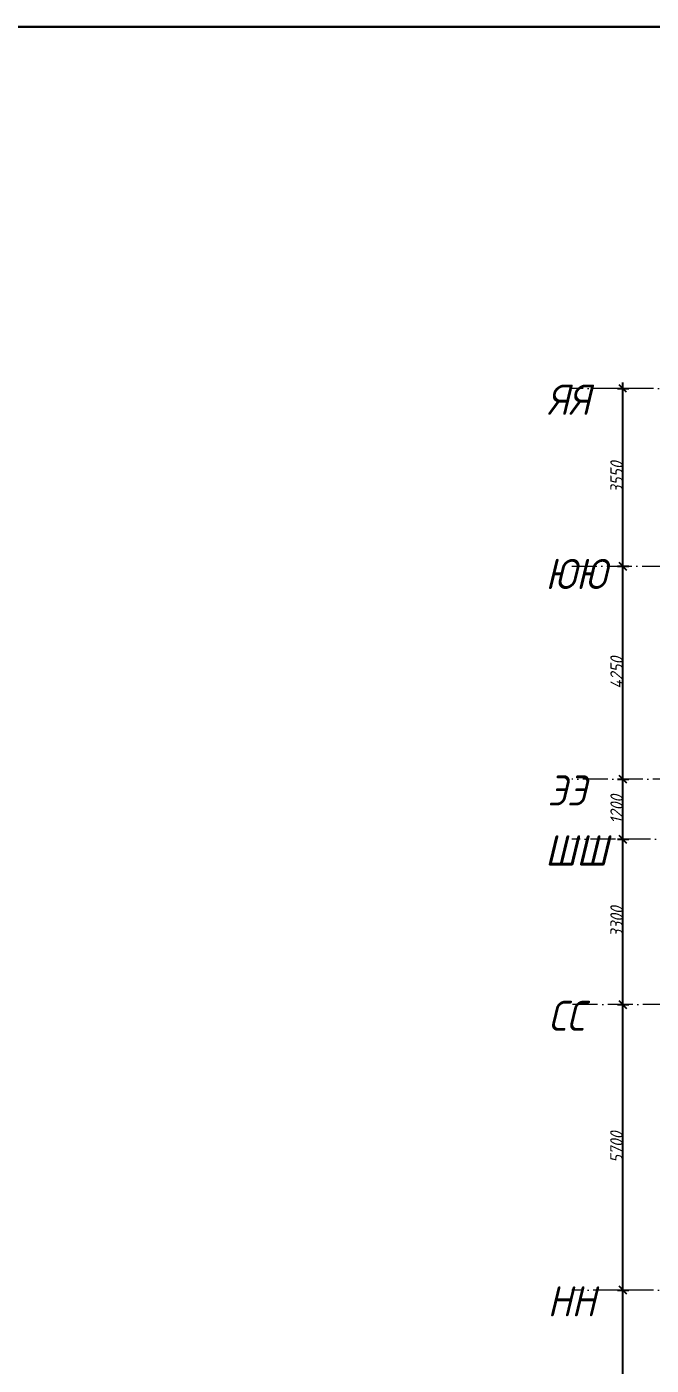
# Model space of a CAD drawing. Header units: millimetres. Extents: x -606178 to 312196, y -19338 to 632709.
# Drawn here: x -156266 to -143799, y 517875 to 544597 of the extents above; entities that cross this region are included whole.
import ezdxf

# ---------------------------------------------------------------- set-up
doc = ezdxf.new("R2010")
doc.units = ezdxf.units.MM
doc.linetypes.add('50_200_ШТРИХ_1Т_ш5_п1_п1_', pattern=[700, 500, -100, 0, -100])
for name, color, linetype, lineweight in [('A-____-____-DIMS', 7, 'Continuous', 9), ('S-GRID-____-IDEN', 7, 'Continuous', 9), ('S-GRID-____-OTLN-1', 7, '50_200_ШТРИХ_1Т_ш5_п1_п1_', 9), ('Текстовые примечания', 7, 'Continuous', 9)]:
    doc.layers.add(name, color=color, linetype=linetype, lineweight=lineweight)
doc.styles.add('ISOCPEUR_I_9', font='isocpeui.ttf', dxfattribs={"width": 0.9, "height": 250})
doc.dimstyles.new('ISO-2_5_0_9К_БОЛЬШОЙ_ОСИ', dxfattribs={"dimscale": 304.8, "dimtxt": 248.995294, "dimasz": 0.492126, "dimexe": 0.393701, "dimexo": 0, "dimgap": 0, "dimtad": 1, "dimdec": 0, "dimzin": 0, "dimdsep": 46, "dimtxsty": 'ISOCPEUR_I_9', "dimblk1": 'OBLIQUE', "dimblk2": 'OBLIQUE', "dimsah": 1, "dimcen": 0.09, "dimdle": 0.393701, "dimazin": 0, "dimtfac": 1, "dimtdec": 4, "dimtix": 1, "dimtmove": 0, "dimatfit": 3, "dimfxl": 1, "dimtvp": 1, "dimtolj": 1, "dimtzin": 0, "dimarcsym": 2})

# ---------------------------------------------------------------- blocks, each defined once
blk = doc.blocks.new('_Oblique')
at = {"color": 0, "linetype": 'ByBlock', "lineweight": -2}
blk.add_line((-0.5, -0.5), (0.5, 0.5), dxfattribs=at)
blk = doc.blocks.new('*D5273')
at = {"layer": 'A-____-____-DIMS', "color": 0, "lineweight": -2, "transparency": 16777216}
for p, q in [((-144366, 514755), (-144366, 519495)), ((-144472, 519375), (-144246, 519375)), ((-144472, 514875), (-144246, 514875))]:
    blk.add_line(p, q, dxfattribs=at)
at = {"layer": 'Defpoints', "color": 0, "transparency": 16777216}
for p in [(-144472, 519375), (-144366, 519375), (-144472, 514875)]:
    blk.add_point(p, dxfattribs=at)
at = {"layer": 'A-____-____-DIMS', "color": 0, "lineweight": -2, "transparency": 16777216, "xscale": 150, "yscale": 150, "zscale": 150}
for p, rotation in [((-144366, 519375), 90), ((-144366, 514875), 270)]:
    blk.add_blockref('_Oblique', p, dxfattribs=dict(at, rotation=rotation))
at = {"layer": 'A-____-____-DIMS', "color": 0, "transparency": 16777216, "insert": (-144491, 517125), "char_height": 250, "width": 781.46, "attachment_point": 5, "rotation": 90, "style": 'ISOCPEUR_I_9'}
blk.add_mtext('\\A1;4500', dxfattribs=at)
blk = doc.blocks.new('*D5274')
at = {"layer": 'A-____-____-DIMS', "color": 0, "lineweight": -2, "transparency": 16777216}
for p, q in [((-144366, 519255), (-144366, 525195)), ((-144472, 525075), (-144246, 525075)), ((-144472, 519375), (-144246, 519375))]:
    blk.add_line(p, q, dxfattribs=at)
at = {"layer": 'Defpoints', "color": 0, "transparency": 16777216}
for p in [(-144472, 525075), (-144366, 525075), (-144472, 519375)]:
    blk.add_point(p, dxfattribs=at)
at = {"layer": 'A-____-____-DIMS', "color": 0, "lineweight": -2, "transparency": 16777216, "xscale": 150, "yscale": 150, "zscale": 150}
for p, rotation in [((-144366, 525075), 90), ((-144366, 519375), 270)]:
    blk.add_blockref('_Oblique', p, dxfattribs=dict(at, rotation=rotation))
at = {"layer": 'A-____-____-DIMS', "color": 0, "transparency": 16777216, "insert": (-144493, 522225), "char_height": 250, "width": 758.48, "attachment_point": 5, "rotation": 90, "style": 'ISOCPEUR_I_9'}
blk.add_mtext('\\A1;5700', dxfattribs=at)
blk = doc.blocks.new('*D5275')
at = {"layer": 'A-____-____-DIMS', "color": 0, "lineweight": -2, "transparency": 16777216}
for p, q in [((-144472, 528375), (-144246, 528375)), ((-144366, 524955), (-144366, 528495)), ((-144472, 525075), (-144246, 525075))]:
    blk.add_line(p, q, dxfattribs=at)
at = {"layer": 'Defpoints', "color": 0, "transparency": 16777216}
for p in [(-144472, 528375), (-144366, 528375), (-144472, 525075)]:
    blk.add_point(p, dxfattribs=at)
at = {"layer": 'A-____-____-DIMS', "color": 0, "lineweight": -2, "transparency": 16777216, "xscale": 150, "yscale": 150, "zscale": 150}
for p, rotation in [((-144366, 528375), 90), ((-144366, 525075), 270)]:
    blk.add_blockref('_Oblique', p, dxfattribs=dict(at, rotation=rotation))
at = {"layer": 'A-____-____-DIMS', "color": 0, "transparency": 16777216, "insert": (-144491, 526725), "char_height": 250, "width": 758.48, "attachment_point": 5, "rotation": 90, "style": 'ISOCPEUR_I_9'}
blk.add_mtext('\\A1;3300', dxfattribs=at)
blk = doc.blocks.new('*D5276')
at = {"layer": 'A-____-____-DIMS', "color": 0, "lineweight": -2, "transparency": 16777216}
for p, q in [((-144366, 528255), (-144366, 529695)), ((-144472, 529575), (-144246, 529575)), ((-144472, 528375), (-144246, 528375))]:
    blk.add_line(p, q, dxfattribs=at)
at = {"layer": 'Defpoints', "color": 0, "transparency": 16777216}
for p in [(-144472, 529575), (-144366, 529575), (-144472, 528375)]:
    blk.add_point(p, dxfattribs=at)
at = {"layer": 'A-____-____-DIMS', "color": 0, "lineweight": -2, "transparency": 16777216, "xscale": 150, "yscale": 150, "zscale": 150}
for p, rotation in [((-144366, 529575), 90), ((-144366, 528375), 270)]:
    blk.add_blockref('_Oblique', p, dxfattribs=dict(at, rotation=rotation))
at = {"layer": 'A-____-____-DIMS', "color": 0, "transparency": 16777216, "insert": (-144491, 528975), "char_height": 250, "width": 701.02, "attachment_point": 5, "rotation": 90, "style": 'ISOCPEUR_I_9'}
blk.add_mtext('\\A1;1200', dxfattribs=at)
blk = doc.blocks.new('*D5277')
at = {"layer": 'A-____-____-DIMS', "color": 0, "lineweight": -2, "transparency": 16777216}
for p, q in [((-144366, 529455), (-144366, 533945)), ((-144472, 533825), (-144246, 533825)), ((-144472, 529575), (-144246, 529575))]:
    blk.add_line(p, q, dxfattribs=at)
at = {"layer": 'Defpoints', "color": 0, "transparency": 16777216}
for p in [(-144472, 533825), (-144366, 533825), (-144472, 529575)]:
    blk.add_point(p, dxfattribs=at)
at = {"layer": 'A-____-____-DIMS', "color": 0, "lineweight": -2, "transparency": 16777216, "xscale": 150, "yscale": 150, "zscale": 150}
for p, rotation in [((-144366, 533825), 90), ((-144366, 529575), 270)]:
    blk.add_blockref('_Oblique', p, dxfattribs=dict(at, rotation=rotation))
at = {"layer": 'A-____-____-DIMS', "color": 0, "transparency": 16777216, "insert": (-144491, 531700), "char_height": 250, "width": 781.46, "attachment_point": 5, "rotation": 90, "style": 'ISOCPEUR_I_9'}
blk.add_mtext('\\A1;4250', dxfattribs=at)
blk = doc.blocks.new('*D5278')
at = {"layer": 'A-____-____-DIMS', "color": 0, "lineweight": -2, "transparency": 16777216}
for p, q in [((-144366, 533705), (-144366, 537495)), ((-144472, 537375), (-144246, 537375)), ((-144472, 533825), (-144246, 533825))]:
    blk.add_line(p, q, dxfattribs=at)
at = {"layer": 'Defpoints', "color": 0, "transparency": 16777216}
for p in [(-144472, 537375), (-144366, 537375), (-144472, 533825)]:
    blk.add_point(p, dxfattribs=at)
at = {"layer": 'A-____-____-DIMS', "color": 0, "lineweight": -2, "transparency": 16777216, "xscale": 150, "yscale": 150, "zscale": 150}
for p, rotation in [((-144366, 537375), 90), ((-144366, 533825), 270)]:
    blk.add_blockref('_Oblique', p, dxfattribs=dict(at, rotation=rotation))
at = {"layer": 'A-____-____-DIMS', "color": 0, "transparency": 16777216, "insert": (-144491, 535600), "char_height": 250, "width": 758.48, "attachment_point": 5, "rotation": 90, "style": 'ISOCPEUR_I_9'}
blk.add_mtext('\\A1;3550', dxfattribs=at)

msp = doc.modelspace()

# ---------------------------------------------------------------- linework, layer by layer
at = {"layer": 'S-GRID-____-OTLN-1'}
for p, q in [((-36640.4843, 537375.3011), (-145383.6612, 537375.3011)), ((-145383.6612, 533825.3011), (-36640.4843, 533825.3011)), ((-93560.2932, 529575.3011), (-145383.6612, 529575.3011)), ((-108109.891, 528375.3011), (-145383.6612, 528375.3011)), ((-116164.891, 525075.3011), (-145383.6612, 525075.3011)), ((-36640.4843, 519375.3011), (-145383.6612, 519375.3011))]:
    msp.add_line(p, q, dxfattribs=at)
at = {"layer": 'Текстовые примечания', "color": 1, "lineweight": 30}
msp.add_lwpolyline([(-19349.125, 544596.983), (-401724.6123, 544596.983)], dxfattribs=at)

# ---------------------------------------------------------------- texts
at = {"layer": 'S-GRID-____-IDEN', "char_height": 600, "attachment_point": 1, "style": 'ISOCPEUR_I_9'}
for s, insert, width in [('ЯЯ', (-145868.7316, 537451.377), 447.341625), ('ЮЮ', (-145909.4407, 533971.9336), 533.923875), ('ЭЭ', (-145868.7316, 529651.377), 447.341625), ('ШШ', (-145916.4316, 528451.377), 562.784625), ('СС', (-145850.7316, 525151.377), 404.0505), ('НН', (-145868.7316, 519451.377), 447.341625)]:
    msp.add_mtext(s, dxfattribs=dict(at, insert=insert, width=width))

# ---------------------------------------------------------------- dimensions: what is measured, and where the dimension line sits
at = {"layer": 'A-____-____-DIMS'}
for base, p1, p2, override, picture, middle in [((-144366.2866, 537375.3011), (-144472.3526, 533825.3011), (-144472.3526, 537375.3011), {"dimpost": '<>', "dimfxl": 3550}, '*D5278', (-144491.2866, 535600.3011)), ((-144366.2866, 533825.3011), (-144472.3526, 529575.3011), (-144472.3526, 533825.3011), {"dimpost": '<>', "dimfxl": 4250}, '*D5277', (-144491.2866, 531700.3011)), ((-144366.2866, 529575.3011), (-144472.3526, 528375.3011), (-144472.3526, 529575.3011), {"dimpost": '<>', "dimfxl": 1200}, '*D5276', (-144491.2866, 528975.3011)), ((-144366.2866, 528375.3011), (-144472.3526, 525075.3011), (-144472.3526, 528375.3011), {"dimpost": '<>', "dimfxl": 3300}, '*D5275', (-144491.2866, 526725.3011)), ((-144366.2866, 525075.3011), (-144472.3526, 519375.3011), (-144472.3526, 525075.3011), {"dimpost": '<>', "dimfxl": 5700}, '*D5274', (-144492.8964, 522225.3011)), ((-144366.2866, 519375.3011), (-144472.3526, 514875.3011), (-144472.3526, 519375.3011), {"dimpost": '<>', "dimfxl": 4500}, '*D5273', (-144491.2866, 517125.3011))]:
    dim = msp.add_linear_dim(base=base, p1=p1, p2=p2, angle=90, dimstyle='ISO-2_5_0_9К_БОЛЬШОЙ_ОСИ', override=override, dxfattribs=at)
    dim.commit()
    dim.dimension.update_dxf_attribs({"geometry": picture, "text_midpoint": middle})

doc.saveas('drawing.dxf')
